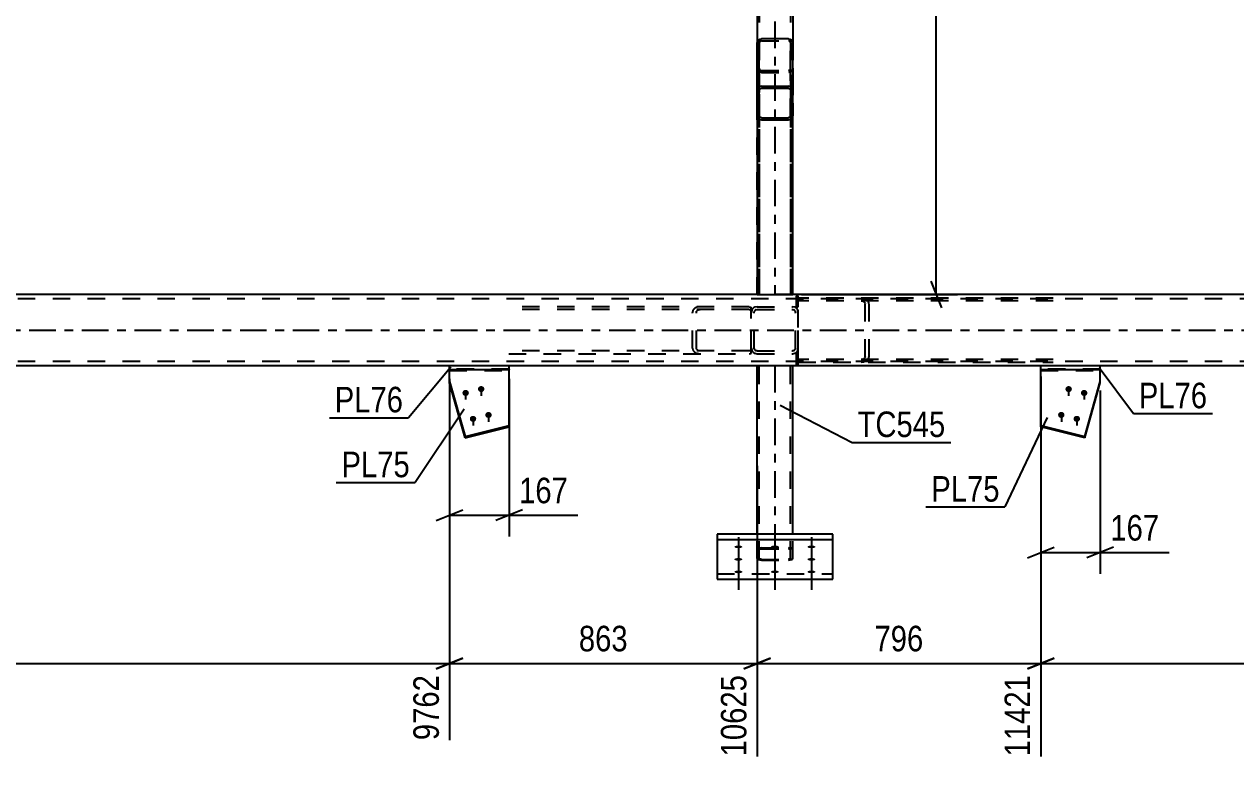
# Model space of a CAD drawing. Header units: millimetres. Extents: x -147 to 1042, y -583 to 258.
# Drawn here: x 342.7 to 478.8, y 93.8 to 176.5 of the extents above; entities that cross this region are included whole.
import ezdxf

# ---------------------------------------------------------------- set-up
doc = ezdxf.new("R2010")
doc.units = ezdxf.units.MM
doc.linetypes.add('DXK_LINE_DOT2', pattern=[3.9198, 1.9599, -1.9599])
doc.linetypes.add('DXK_LINE_DOT3', pattern=[5.9187, 2.979, -0.9799, 0.9799, -0.9799])
doc.styles.add('Arial', font='arial.ttf', dxfattribs={"height": 0.2})
doc.styles.add('Arial Narrow', font='ARIALN.TTF', dxfattribs={"height": 0.2})

# ---------------------------------------------------------------- blocks, each defined once
blk = doc.blocks.new('Part-335478933-1915 - 1830')
at = {"color": 7, "linetype": 'DXK_LINE_DOT2'}
for p, q in [((555.64, 145.71), (0, 145.71)), ((429.01, 146.19), (425.01, 146.19)), ((555.64, 138.67), (0, 138.67)), ((397.16, 138.19), (390.48, 138.19)), ((429.01, 138.19), (425.01, 138.19)), ((463.54, 138.19), (456.86, 138.19))]:
    blk.add_line(p, q, dxfattribs=at)
at = {"color": 2, "linetype": 'Continuous'}
for p, q in [((425.01, 146.19), (189.01, 146.19)), ((555.64, 146.19), (429.01, 146.19)), ((390.48, 138.19), (223.54, 138.19)), ((425.01, 138.19), (397.16, 138.19)), ((456.86, 138.19), (429.01, 138.19)), ((555.64, 138.19), (463.54, 138.19))]:
    blk.add_line(p, q, dxfattribs=at)
at = {"color": 7, "linetype": 'DXK_LINE_DOT3'}
blk.add_line((0, 142.19), (555.64, 142.19), dxfattribs=at)
blk = doc.blocks.new('Part-335478933-1851 - 1830')
at = {"color": 7, "linetype": 'DXK_LINE_DOT2'}
for p, q in [((429.64, 139.55), (429.4, 139.55)), ((429.4, 139.55), (429.4, 138.35)), ((429.64, 138.35), (429.64, 139.55)), ((429.4, 138.35), (429.64, 138.35))]:
    blk.add_line(p, q, dxfattribs=at)
blk = doc.blocks.new('Part-335478933-1852 - 1830')
at = {"color": 7, "linetype": 'DXK_LINE_DOT2'}
for p, q in [((429.64, 146.03), (429.4, 146.03)), ((429.4, 146.03), (429.4, 144.83)), ((429.64, 144.83), (429.64, 146.03)), ((429.4, 144.83), (429.64, 144.83))]:
    blk.add_line(p, q, dxfattribs=at)
blk = doc.blocks.new('Part-335478933-2069 - 1830')
at = {"color": 2, "linetype": 'Continuous'}
for p, q in [((425.01, 119.3), (425.01, 138.19)), ((429.01, 138.19), (425.01, 138.19)), ((429.01, 119.3), (429.01, 138.19))]:
    blk.add_line(p, q, dxfattribs=at)
at = {"color": 7, "linetype": 'DXK_LINE_DOT2'}
for p, q in [((425.25, 116.55), (425.25, 138.19)), ((428.75, 138.19), (428.77, 138.19)), ((428.77, 116.55), (428.77, 138.19)), ((425.01, 116.55), (425.01, 119.3)), ((429.01, 116.55), (429.01, 119.3)), ((425.05, 117.66), (425.01, 117.59)), ((425.15, 117.71), (425.05, 117.66)), ((425.31, 117.74), (425.15, 117.71)), ((425.25, 117.59), (425.27, 117.62)), ((425.27, 117.62), (425.32, 117.65)), ((425.49, 117.76), (425.31, 117.74)), ((425.32, 117.65), (425.4, 117.67)), ((425.4, 117.67), (425.49, 117.67)), ((425.49, 117.76), (428.53, 117.76)), ((425.49, 117.67), (428.53, 117.67)), ((428.71, 117.74), (428.53, 117.76)), ((428.53, 117.67), (428.62, 117.67)), ((428.62, 117.67), (428.7, 117.65)), ((428.7, 117.65), (428.75, 117.62)), ((428.87, 117.71), (428.71, 117.74)), ((428.75, 117.62), (428.77, 117.59)), ((428.97, 117.66), (428.87, 117.71)), ((429.01, 117.59), (428.97, 117.66)), ((425.01, 116.55), (425.05, 116.49)), ((425.05, 116.49), (425.15, 116.44)), ((425.15, 116.44), (425.31, 116.4)), ((425.27, 116.52), (425.25, 116.55)), ((425.32, 116.49), (425.27, 116.52)), ((425.31, 116.4), (425.49, 116.39)), ((425.4, 116.48), (425.32, 116.49)), ((425.49, 116.47), (425.4, 116.48)), ((425.49, 116.47), (428.53, 116.47)), ((425.49, 116.39), (428.53, 116.39)), ((428.62, 116.48), (428.53, 116.47)), ((428.53, 116.39), (428.71, 116.4)), ((428.7, 116.49), (428.62, 116.48)), ((428.75, 116.52), (428.7, 116.49)), ((428.71, 116.4), (428.87, 116.44)), ((428.77, 116.55), (428.75, 116.52)), ((428.87, 116.44), (428.97, 116.49)), ((428.97, 116.49), (429.01, 116.55))]:
    blk.add_line(p, q, dxfattribs=at)
at = {"color": 7, "linetype": 'DXK_LINE_DOT3'}
blk.add_line((427.01, 138.19), (427.01, 117.07), dxfattribs=at)
blk = doc.blocks.new('Part-335478933-1863 - 1830')
at = {"color": 7, "linetype": 'DXK_LINE_DOT2'}
for p, q in [((424.11, 144.83), (397.12, 144.83)), ((424.11, 144.51), (397.12, 144.51)), ((417.81, 144.43), (417.75, 144.19)), ((417.75, 140.19), (417.75, 144.19)), ((418.19, 144.19), (418.22, 144.31)), ((418.19, 140.19), (418.19, 144.19)), ((418.62, 144.83), (418.29, 144.78)), ((418.46, 144.48), (418.62, 144.51)), ((424.11, 144.83), (424.36, 144.79)), ((424.11, 144.51), (424.28, 144.48)), ((424.28, 144.48), (424.36, 144.44)), ((424.36, 139.59), (424.36, 144.79)), ((417.75, 140.19), (417.81, 139.94)), ((418.22, 140.07), (418.19, 140.19)), ((424.11, 139.87), (397.12, 139.87)), ((397.12, 139.55), (424.11, 139.55)), ((418.29, 139.6), (418.62, 139.55)), ((418.62, 139.87), (418.46, 139.89)), ((424.28, 139.89), (424.11, 139.87)), ((424.11, 139.55), (424.36, 139.59)), ((424.36, 139.93), (424.28, 139.89))]:
    blk.add_line(p, q, dxfattribs=at)
for centre, radius, start, end in [((418.49, 144), 0.801, 104.5711, 147.6151), ((418.56, 144.1), 0.401, 104.5711, 147.6151), ((418.49, 140.37), 0.801, 212.3849, 255.4289), ((418.56, 140.28), 0.401, 212.3849, 255.4289)]:
    blk.add_arc(centre, radius, start, end, dxfattribs=at)
blk = doc.blocks.new('Part-335478933-2051 - 1830')
at = {"color": 2, "linetype": 'Continuous'}
for p, q in [((433.51, 119.3), (420.51, 119.3)), ((420.51, 119.3), (420.51, 114.25)), ((420.51, 118.69), (433.51, 118.69)), ((433.51, 114.25), (433.51, 119.3)), ((420.51, 114.25), (433.51, 114.25))]:
    blk.add_line(p, q, dxfattribs=at)
at = {"color": 7, "linetype": 'DXK_LINE_DOT2'}
blk.add_line((420.51, 114.85), (433.51, 114.85), dxfattribs=at)
blk = doc.blocks.new('Part-335478933-1866 - 1830')
at = {"color": 7, "linetype": 'DXK_LINE_DOT2'}
for p, q in [((429.64, 138.59), (429.64, 145.79)), ((458.25, 145.79), (429.64, 145.79)), ((437.04, 145.74), (436.71, 145.79)), ((458.25, 145.47), (429.64, 145.47)), ((436.71, 145.47), (436.88, 145.44)), ((437.11, 145.27), (437.15, 145.15)), ((437.15, 139.23), (437.15, 145.15)), ((437.59, 145.15), (437.52, 145.39)), ((437.59, 139.23), (437.59, 145.15)), ((458.25, 138.91), (429.64, 138.91)), ((436.88, 138.93), (436.71, 138.91)), ((437.15, 139.23), (437.11, 139.11)), ((437.52, 138.98), (437.59, 139.23)), ((429.64, 138.59), (458.25, 138.59)), ((436.71, 138.59), (437.04, 138.64))]:
    blk.add_line(p, q, dxfattribs=at)
for centre, radius, start, end in [((436.84, 144.96), 0.802, 32.4104, 75.4453), ((436.77, 145.06), 0.401, 32.4104, 75.4453), ((436.77, 139.32), 0.401, 284.5547, 327.5896)]:
    blk.add_arc(centre, radius, start, end, dxfattribs=at)
blk = doc.blocks.new('Bolt-335478933-1875 - 1830')
at = {"linetype": 'Continuous'}
for points in [[(459.99, 135.24), (459.91, 135.25), (459.84, 135.27), (459.78, 135.31), (459.72, 135.36), (459.68, 135.41), (459.65, 135.48), (459.63, 135.55), (459.63, 135.62), (459.65, 135.69), (459.68, 135.75), (459.72, 135.81), (459.78, 135.86), (459.84, 135.89), (459.91, 135.91), (459.99, 135.92), (460.06, 135.91), (460.13, 135.89), (460.2, 135.86), (460.26, 135.81), (460.3, 135.75), (460.33, 135.69), (460.35, 135.62), (460.35, 135.55), (460.33, 135.48), (460.3, 135.41), (460.26, 135.36), (460.2, 135.31), (460.13, 135.27), (460.06, 135.25)], [(461.73, 134.81), (461.65, 134.82), (461.58, 134.84), (461.52, 134.87), (461.46, 134.92), (461.42, 134.98), (461.38, 135.04), (461.37, 135.11), (461.37, 135.18), (461.38, 135.25), (461.42, 135.32), (461.46, 135.37), (461.52, 135.42), (461.58, 135.46), (461.65, 135.48), (461.73, 135.49), (461.8, 135.48), (461.87, 135.46), (461.94, 135.42), (461.99, 135.37), (462.04, 135.32), (462.07, 135.25), (462.09, 135.18), (462.09, 135.11), (462.07, 135.04), (462.04, 134.98), (461.99, 134.92), (461.94, 134.87), (461.87, 134.84), (461.8, 134.82)], [(459.17, 132.34), (459.09, 132.35), (459.02, 132.37), (458.95, 132.4), (458.9, 132.45), (458.85, 132.51), (458.82, 132.57), (458.81, 132.64), (458.81, 132.71), (458.82, 132.78), (458.85, 132.85), (458.9, 132.9), (458.95, 132.95), (459.02, 132.99), (459.09, 133.01), (459.17, 133.01), (459.24, 133.01), (459.31, 132.99), (459.38, 132.95), (459.43, 132.9), (459.48, 132.85), (459.51, 132.78), (459.52, 132.71), (459.52, 132.64), (459.51, 132.57), (459.48, 132.51), (459.43, 132.45), (459.38, 132.4), (459.31, 132.37), (459.24, 132.35)], [(460.9, 131.9), (460.83, 131.91), (460.76, 131.93), (460.69, 131.97), (460.64, 132.02), (460.59, 132.07), (460.56, 132.14), (460.55, 132.21), (460.55, 132.28), (460.56, 132.35), (460.59, 132.41), (460.64, 132.47), (460.69, 132.52), (460.76, 132.55), (460.83, 132.57), (460.9, 132.58), (460.98, 132.57), (461.05, 132.55), (461.12, 132.52), (461.17, 132.47), (461.22, 132.41), (461.25, 132.35), (461.26, 132.28), (461.26, 132.21), (461.25, 132.14), (461.22, 132.07), (461.17, 132.02), (461.12, 131.97), (461.05, 131.93), (460.98, 131.91)]]:
    blk.add_hatch(color=1, dxfattribs=at).paths.add_polyline_path(points)
at = {"color": 1, "linetype": 'Continuous'}
for p, q in [((459.99, 135.86), (459.99, 134.83)), ((461.73, 135.42), (461.73, 134.4)), ((459.17, 132.95), (459.17, 131.92)), ((460.9, 132.52), (460.9, 131.49))]:
    blk.add_line(p, q, dxfattribs=at)
blk = doc.blocks.new('Part-335478933-1941 - 1830')
at = {"color": 2, "linetype": 'Continuous'}
for p, q in [((463.54, 138.19), (456.86, 138.19)), ((456.86, 137.79), (456.86, 138.19)), ((456.86, 137.79), (463.54, 137.79)), ((463.54, 137.79), (463.54, 138.19))]:
    blk.add_line(p, q, dxfattribs=at)
blk = doc.blocks.new('Bolt-335478933-1877 - 1830')
at = {"linetype": 'Continuous'}
for points in [[(392.29, 134.81), (392.22, 134.82), (392.15, 134.84), (392.08, 134.87), (392.02, 134.92), (391.98, 134.98), (391.95, 135.04), (391.93, 135.11), (391.93, 135.18), (391.95, 135.25), (391.98, 135.32), (392.02, 135.37), (392.08, 135.42), (392.15, 135.46), (392.22, 135.48), (392.29, 135.49), (392.37, 135.48), (392.44, 135.46), (392.5, 135.42), (392.56, 135.37), (392.6, 135.32), (392.63, 135.25), (392.65, 135.18), (392.65, 135.11), (392.63, 135.04), (392.6, 134.98), (392.56, 134.92), (392.5, 134.87), (392.44, 134.84), (392.37, 134.82)], [(394.03, 135.24), (393.96, 135.25), (393.89, 135.27), (393.82, 135.31), (393.76, 135.36), (393.72, 135.41), (393.69, 135.48), (393.67, 135.55), (393.67, 135.62), (393.69, 135.69), (393.72, 135.75), (393.76, 135.81), (393.82, 135.86), (393.89, 135.89), (393.96, 135.91), (394.03, 135.92), (394.11, 135.91), (394.18, 135.89), (394.24, 135.86), (394.3, 135.81), (394.34, 135.75), (394.37, 135.69), (394.39, 135.62), (394.39, 135.55), (394.37, 135.48), (394.34, 135.41), (394.3, 135.36), (394.24, 135.31), (394.18, 135.27), (394.11, 135.25)], [(393.12, 131.9), (393.04, 131.91), (392.97, 131.93), (392.9, 131.97), (392.85, 132.02), (392.8, 132.07), (392.77, 132.14), (392.76, 132.21), (392.76, 132.28), (392.77, 132.35), (392.8, 132.41), (392.85, 132.47), (392.9, 132.52), (392.97, 132.55), (393.04, 132.57), (393.12, 132.58), (393.19, 132.57), (393.26, 132.55), (393.33, 132.52), (393.38, 132.47), (393.43, 132.41), (393.46, 132.35), (393.47, 132.28), (393.47, 132.21), (393.46, 132.14), (393.43, 132.07), (393.38, 132.02), (393.33, 131.97), (393.26, 131.93), (393.19, 131.91)], [(394.85, 132.34), (394.78, 132.35), (394.71, 132.37), (394.64, 132.4), (394.59, 132.45), (394.54, 132.51), (394.51, 132.57), (394.5, 132.64), (394.5, 132.71), (394.51, 132.78), (394.54, 132.85), (394.59, 132.9), (394.64, 132.95), (394.71, 132.99), (394.78, 133.01), (394.85, 133.01), (394.93, 133.01), (395, 132.99), (395.07, 132.95), (395.12, 132.9), (395.17, 132.85), (395.2, 132.78), (395.21, 132.71), (395.21, 132.64), (395.2, 132.57), (395.17, 132.51), (395.12, 132.45), (395.07, 132.4), (395, 132.37), (394.93, 132.35)]]:
    blk.add_hatch(color=1, dxfattribs=at).paths.add_polyline_path(points)
at = {"color": 1, "linetype": 'Continuous'}
for p, q in [((392.29, 135.42), (392.29, 134.4)), ((394.03, 135.86), (394.03, 134.83)), ((393.12, 132.52), (393.12, 131.49)), ((394.85, 132.95), (394.85, 131.92))]:
    blk.add_line(p, q, dxfattribs=at)
blk = doc.blocks.new('Bolt-335478933-1883 - 1830')
at = {"linetype": 'Continuous'}
for points in [[(422.91, 118.02), (423, 118.02), (423.09, 118.01), (423.17, 118), (423.24, 117.97), (423.29, 117.95), (423.33, 117.92), (423.35, 117.89), (423.35, 117.86), (423.33, 117.83), (423.29, 117.8), (423.24, 117.77), (423.17, 117.75), (423.09, 117.74), (423, 117.73), (422.91, 117.72), (422.82, 117.73), (422.73, 117.74), (422.65, 117.75), (422.58, 117.77), (422.53, 117.8), (422.49, 117.83), (422.47, 117.86), (422.47, 117.89), (422.49, 117.92), (422.53, 117.95), (422.58, 117.97), (422.65, 118), (422.73, 118.01), (422.82, 118.02)], [(427.01, 118.02), (427.1, 118.02), (427.19, 118.01), (427.27, 118), (427.34, 117.97), (427.39, 117.95), (427.43, 117.92), (427.45, 117.89), (427.45, 117.86), (427.43, 117.83), (427.39, 117.8), (427.34, 117.77), (427.27, 117.75), (427.19, 117.74), (427.1, 117.73), (427.01, 117.72), (426.92, 117.73), (426.83, 117.74), (426.75, 117.75), (426.68, 117.77), (426.63, 117.8), (426.59, 117.83), (426.57, 117.86), (426.57, 117.89), (426.59, 117.92), (426.63, 117.95), (426.68, 117.97), (426.75, 118), (426.83, 118.01), (426.92, 118.02)], [(431.11, 118.02), (431.2, 118.02), (431.29, 118.01), (431.37, 118), (431.44, 117.97), (431.49, 117.95), (431.53, 117.92), (431.55, 117.89), (431.55, 117.86), (431.53, 117.83), (431.49, 117.8), (431.44, 117.77), (431.37, 117.75), (431.29, 117.74), (431.2, 117.73), (431.11, 117.72), (431.02, 117.73), (430.93, 117.74), (430.85, 117.75), (430.78, 117.77), (430.73, 117.8), (430.69, 117.83), (430.67, 117.86), (430.67, 117.89), (430.69, 117.92), (430.73, 117.95), (430.78, 117.97), (430.85, 118), (430.93, 118.01), (431.02, 118.02)], [(422.91, 116.62), (423, 116.62), (423.09, 116.61), (423.17, 116.59), (423.24, 116.57), (423.29, 116.55), (423.33, 116.52), (423.35, 116.49), (423.35, 116.46), (423.33, 116.42), (423.29, 116.4), (423.24, 116.37), (423.17, 116.35), (423.09, 116.33), (423, 116.32), (422.91, 116.32), (422.82, 116.32), (422.73, 116.33), (422.65, 116.35), (422.58, 116.37), (422.53, 116.4), (422.49, 116.42), (422.47, 116.46), (422.47, 116.49), (422.49, 116.52), (422.53, 116.55), (422.58, 116.57), (422.65, 116.59), (422.73, 116.61), (422.82, 116.62)], [(431.11, 116.62), (431.2, 116.62), (431.29, 116.61), (431.37, 116.59), (431.44, 116.57), (431.49, 116.55), (431.53, 116.52), (431.55, 116.49), (431.55, 116.46), (431.53, 116.42), (431.49, 116.4), (431.44, 116.37), (431.37, 116.35), (431.29, 116.33), (431.2, 116.32), (431.11, 116.32), (431.02, 116.32), (430.93, 116.33), (430.85, 116.35), (430.78, 116.37), (430.73, 116.4), (430.69, 116.42), (430.67, 116.46), (430.67, 116.49), (430.69, 116.52), (430.73, 116.55), (430.78, 116.57), (430.85, 116.59), (430.93, 116.61), (431.02, 116.62)], [(422.91, 115.22), (423, 115.22), (423.09, 115.21), (423.17, 115.19), (423.24, 115.17), (423.29, 115.14), (423.33, 115.12), (423.35, 115.08), (423.35, 115.05), (423.33, 115.02), (423.29, 114.99), (423.24, 114.97), (423.17, 114.95), (423.09, 114.93), (423, 114.92), (422.91, 114.92), (422.82, 114.92), (422.73, 114.93), (422.65, 114.95), (422.58, 114.97), (422.53, 114.99), (422.49, 115.02), (422.47, 115.05), (422.47, 115.08), (422.49, 115.12), (422.53, 115.14), (422.58, 115.17), (422.65, 115.19), (422.73, 115.21), (422.82, 115.22)], [(427.01, 115.22), (427.1, 115.22), (427.19, 115.21), (427.27, 115.19), (427.34, 115.17), (427.39, 115.14), (427.43, 115.12), (427.45, 115.08), (427.45, 115.05), (427.43, 115.02), (427.39, 114.99), (427.34, 114.97), (427.27, 114.95), (427.19, 114.93), (427.1, 114.92), (427.01, 114.92), (426.92, 114.92), (426.83, 114.93), (426.75, 114.95), (426.68, 114.97), (426.63, 114.99), (426.59, 115.02), (426.57, 115.05), (426.57, 115.08), (426.59, 115.12), (426.63, 115.14), (426.68, 115.17), (426.75, 115.19), (426.83, 115.21), (426.92, 115.22)], [(431.11, 115.22), (431.2, 115.22), (431.29, 115.21), (431.37, 115.19), (431.44, 115.17), (431.49, 115.14), (431.53, 115.12), (431.55, 115.08), (431.55, 115.05), (431.53, 115.02), (431.49, 114.99), (431.44, 114.97), (431.37, 114.95), (431.29, 114.93), (431.2, 114.92), (431.11, 114.92), (431.02, 114.92), (430.93, 114.93), (430.85, 114.95), (430.78, 114.97), (430.73, 114.99), (430.69, 115.02), (430.67, 115.05), (430.67, 115.08), (430.69, 115.12), (430.73, 115.14), (430.78, 115.17), (430.85, 115.19), (430.93, 115.21), (431.02, 115.22)]]:
    blk.add_hatch(color=1, dxfattribs=at).paths.add_polyline_path(points)
at = {"color": 1, "linetype": 'Continuous'}
for p, q in [((422.91, 118.96), (422.91, 115.84)), ((427.01, 118.96), (427.01, 115.84)), ((431.11, 118.96), (431.11, 115.84)), ((422.91, 117.56), (422.91, 114.44)), ((431.11, 117.56), (431.11, 114.44)), ((422.91, 116.16), (422.91, 113.04)), ((427.01, 116.16), (427.01, 113.04)), ((431.11, 116.16), (431.11, 113.04))]:
    blk.add_line(p, q, dxfattribs=at)
blk = doc.blocks.new('Part-335478933-1951 - 1830')
at = {"color": 2, "linetype": 'Continuous'}
for p, q in [((397.16, 138.19), (390.48, 138.19)), ((390.48, 137.79), (390.48, 138.19)), ((390.48, 137.79), (397.16, 137.79)), ((397.16, 137.79), (397.16, 138.19))]:
    blk.add_line(p, q, dxfattribs=at)
blk = doc.blocks.new('Part-335478933-1887 - 1830')
at = {"color": 7, "linetype": 'DXK_LINE_DOT2'}
for p, q in [((463.54, 137.81), (456.86, 137.81)), ((456.86, 137.81), (456.86, 137.79)), ((456.86, 137.79), (456.86, 137.81)), ((456.86, 137.65), (463.54, 137.65)), ((463.54, 137.81), (463.54, 137.79)), ((463.54, 137.79), (463.54, 137.81))]:
    blk.add_line(p, q, dxfattribs=at)
at = {"color": 2, "linetype": 'Continuous'}
for p, q in [((456.86, 131.34), (456.86, 137.79)), ((463.54, 136.28), (463.54, 137.79)), ((461.79, 130.27), (463.54, 136.44)), ((461.79, 130.1), (463.54, 136.28)), ((456.86, 131.51), (461.79, 130.27)), ((461.79, 130.1), (456.86, 131.34)), ((461.79, 130.27), (461.79, 130.1))]:
    blk.add_line(p, q, dxfattribs=at)
blk = doc.blocks.new('Part-335478933-2016 - 1830')
at = {"color": 7, "linetype": 'DXK_LINE_DOT2'}
for p, q in [((425.01, 146.19), (425.01, 168.69)), ((425.25, 168.69), (425.25, 146.19)), ((428.77, 168.69), (428.77, 146.19)), ((429.01, 146.19), (429.01, 168.69)), ((425.01, 146.19), (429.01, 146.19))]:
    blk.add_line(p, q, dxfattribs=at)
blk = doc.blocks.new('Part-335478933-1889 - 1830')
at = {"color": 7, "linetype": 'DXK_LINE_DOT2'}
for p, q in [((397.16, 137.81), (390.48, 137.81)), ((390.48, 137.81), (390.48, 137.79)), ((390.48, 137.79), (390.48, 137.81)), ((390.48, 137.65), (397.16, 137.65)), ((397.16, 137.81), (397.16, 137.79)), ((397.16, 137.79), (397.16, 137.81))]:
    blk.add_line(p, q, dxfattribs=at)
at = {"color": 2, "linetype": 'Continuous'}
for p, q in [((390.48, 136.28), (390.48, 137.79)), ((397.16, 131.34), (397.16, 137.79)), ((390.48, 136.44), (392.23, 130.27)), ((392.23, 130.1), (390.48, 136.28)), ((392.23, 130.27), (397.16, 131.51)), ((392.23, 130.1), (397.16, 131.34)), ((392.23, 130.27), (392.23, 130.1))]:
    blk.add_line(p, q, dxfattribs=at)
blk = doc.blocks.new('Part-335478933-2019 - 1830')
at = {"color": 7, "linetype": 'DXK_LINE_DOT2'}
for p, q in [((424.41, 144.43), (424.36, 144.19)), ((424.36, 140.19), (424.36, 144.19)), ((424.68, 144.19), (424.71, 144.31)), ((424.68, 140.19), (424.68, 144.19)), ((425, 144.83), (424.76, 144.78)), ((424.88, 144.48), (425, 144.51)), ((425, 144.83), (429, 144.83)), ((425, 144.51), (429, 144.51)), ((429.25, 144.78), (429, 144.83)), ((429, 144.51), (429.12, 144.48)), ((429.3, 144.31), (429.32, 144.19)), ((429.32, 140.19), (429.32, 144.19)), ((429.64, 144.19), (429.59, 144.43)), ((429.64, 140.19), (429.64, 144.19)), ((424.36, 140.19), (424.41, 139.94)), ((424.71, 140.07), (424.68, 140.19)), ((429.32, 140.19), (429.3, 140.07)), ((429.59, 139.94), (429.64, 140.19)), ((424.76, 139.6), (425, 139.55)), ((425, 139.87), (424.88, 139.89)), ((425, 139.87), (429, 139.87)), ((425, 139.55), (429, 139.55)), ((429.12, 139.89), (429, 139.87)), ((429, 139.55), (429.25, 139.6))]:
    blk.add_line(p, q, dxfattribs=at)
for centre, radius, start, end in [((425, 144.19), 0.64, 112.5, 157.5), ((425, 144.19), 0.32, 112.5, 157.5), ((429, 144.19), 0.32, 22.5, 67.5), ((429, 144.19), 0.64, 22.5, 67.5), ((425, 140.19), 0.64, 202.5, 247.5), ((425, 140.19), 0.32, 202.5, 247.5), ((429, 140.19), 0.32, 292.5, 337.5), ((429, 140.19), 0.64, 292.5, 337.5)]:
    blk.add_arc(centre, radius, start, end, dxfattribs=at)
blk = doc.blocks.new('Part-335478933-2064 - 1830')
at = {"color": 2, "linetype": 'Continuous'}
for p, q in [((425.01, 225.71), (425.05, 225.89)), ((425.05, 225.89), (425.15, 226.05)), ((425.15, 226.05), (425.31, 226.15)), ((425.31, 226.15), (425.49, 226.19)), ((425.49, 226.19), (428.53, 226.19)), ((428.53, 226.19), (428.71, 226.15)), ((428.71, 226.15), (428.87, 226.05)), ((428.87, 226.05), (428.97, 225.89)), ((428.97, 225.89), (429.01, 225.71)), ((425.01, 225.71), (425.01, 224.99)), ((429.01, 225.71), (429.01, 224.99)), ((425.01, 212.58), (425.01, 197.93)), ((429.01, 212.58), (429.01, 197.93)), ((425.01, 185.51), (425.01, 174.44)), ((429.01, 185.51), (429.01, 174.44)), ((425.01, 166.25), (425.01, 146.19)), ((429.01, 146.19), (429.01, 166.25)), ((425.01, 146.19), (429.01, 146.19))]:
    blk.add_line(p, q, dxfattribs=at)
at = {"color": 7, "linetype": 'DXK_LINE_DOT2'}
for p, q in [((425.27, 225.8), (425.25, 225.71)), ((425.32, 225.88), (425.27, 225.8)), ((425.4, 225.93), (425.32, 225.88)), ((425.49, 225.95), (425.4, 225.93)), ((425.49, 225.95), (428.53, 225.95)), ((428.62, 225.93), (428.53, 225.95)), ((428.7, 225.88), (428.62, 225.93)), ((428.75, 225.8), (428.7, 225.88)), ((428.77, 225.71), (428.75, 225.8)), ((425.01, 224.99), (425.01, 212.58)), ((425.25, 225.71), (425.25, 146.19)), ((428.77, 225.71), (428.77, 146.19)), ((429.01, 224.99), (429.01, 212.58)), ((425.05, 222.49), (425.01, 222.67)), ((425.15, 222.33), (425.05, 222.49)), ((425.31, 222.23), (425.15, 222.33)), ((425.25, 222.67), (425.27, 222.58)), ((425.27, 222.58), (425.32, 222.5)), ((425.49, 222.19), (425.31, 222.23)), ((425.32, 222.5), (425.4, 222.45)), ((425.4, 222.45), (425.49, 222.43)), ((425.49, 222.43), (428.53, 222.43)), ((425.49, 222.19), (428.53, 222.19)), ((428.53, 222.43), (428.62, 222.45)), ((428.71, 222.23), (428.53, 222.19)), ((428.62, 222.45), (428.7, 222.5)), ((428.7, 222.5), (428.75, 222.58)), ((428.87, 222.33), (428.71, 222.23)), ((428.75, 222.58), (428.77, 222.67)), ((428.97, 222.49), (428.87, 222.33)), ((429.01, 222.67), (428.97, 222.49)), ((425.01, 197.93), (425.01, 185.51)), ((429.01, 197.93), (429.01, 185.51)), ((425.01, 174.44), (425.01, 166.25)), ((429.01, 174.44), (429.01, 166.25)), ((428.75, 146.19), (428.71, 146.19)), ((428.75, 146.19), (428.71, 146.19)), ((428.77, 146.19), (428.75, 146.19)), ((428.75, 146.19), (428.77, 146.19))]:
    blk.add_line(p, q, dxfattribs=at)
at = {"color": 7, "linetype": 'DXK_LINE_DOT3'}
blk.add_line((427.01, 224.19), (427.01, 146.19), dxfattribs=at)
blk = doc.blocks.new('Part-335478933-8758 - 1830')
at = {"color": 2, "linetype": 'Continuous'}
for p, q in [((425.01, 174.44), (425.05, 174.61)), ((425.01, 169.11), (425.01, 174.44)), ((425.05, 174.61), (425.15, 174.76)), ((425.15, 174.76), (425.31, 174.85)), ((425.31, 174.85), (425.49, 174.89)), ((428.53, 174.89), (425.49, 174.89)), ((428.53, 174.89), (428.71, 174.85)), ((428.71, 174.85), (428.87, 174.76)), ((428.87, 174.76), (428.97, 174.61)), ((428.97, 174.61), (429.01, 174.44)), ((429.01, 169.11), (429.01, 174.44)), ((425.05, 169.28), (425.01, 169.11)), ((425.01, 166.25), (425.01, 169.11)), ((425.15, 169.43), (425.05, 169.28)), ((425.31, 169.53), (425.15, 169.43)), ((425.25, 169.11), (425.27, 169.2)), ((425.25, 166.25), (425.25, 169.11)), ((425.27, 169.2), (425.32, 169.27)), ((425.49, 169.56), (425.31, 169.53)), ((425.32, 169.27), (425.4, 169.32)), ((425.4, 169.32), (425.49, 169.34)), ((425.49, 169.56), (428.53, 169.56)), ((425.49, 169.34), (428.53, 169.34)), ((428.71, 169.53), (428.53, 169.56)), ((428.53, 169.34), (428.62, 169.32)), ((428.62, 169.32), (428.7, 169.27)), ((428.7, 169.27), (428.75, 169.2)), ((428.87, 169.43), (428.71, 169.53)), ((428.75, 169.2), (428.77, 169.11)), ((428.77, 169.11), (428.77, 166.25)), ((428.97, 169.28), (428.87, 169.43)), ((429.01, 169.11), (428.97, 169.28)), ((429.01, 166.25), (429.01, 169.11)), ((425.01, 166.25), (425.05, 166.08)), ((425.05, 166.08), (425.15, 165.94)), ((425.27, 166.17), (425.25, 166.25)), ((425.32, 166.1), (425.27, 166.17)), ((425.4, 166.05), (425.32, 166.1)), ((425.49, 166.03), (425.4, 166.05)), ((425.49, 166.03), (428.53, 166.03)), ((428.62, 166.05), (428.53, 166.03)), ((428.7, 166.1), (428.62, 166.05)), ((428.75, 166.17), (428.7, 166.1)), ((428.77, 166.25), (428.75, 166.17)), ((428.87, 165.94), (428.97, 166.08)), ((428.97, 166.08), (429.01, 166.25)), ((425.15, 165.94), (425.31, 165.84)), ((425.31, 165.84), (425.49, 165.8)), ((425.49, 165.8), (428.53, 165.8)), ((428.53, 165.8), (428.71, 165.84)), ((428.71, 165.84), (428.87, 165.94))]:
    blk.add_line(p, q, dxfattribs=at)
at = {"color": 7, "linetype": 'DXK_LINE_DOT2'}
for p, q in [((425.01, 174.44), (425.01, 171.58)), ((425.27, 174.52), (425.25, 174.44)), ((425.25, 174.44), (425.25, 169.11)), ((425.25, 171.58), (425.25, 174.44)), ((425.32, 174.6), (425.27, 174.52)), ((425.4, 174.65), (425.32, 174.6)), ((425.49, 174.66), (425.4, 174.65)), ((425.49, 174.89), (425.49, 174.89)), ((425.49, 174.66), (428.53, 174.66)), ((428.53, 174.89), (428.53, 174.89)), ((428.62, 174.65), (428.53, 174.66)), ((428.7, 174.6), (428.62, 174.65)), ((428.75, 174.52), (428.7, 174.6)), ((428.77, 174.44), (428.75, 174.52)), ((428.77, 174.44), (428.77, 169.11)), ((428.77, 171.58), (428.77, 174.44)), ((429.01, 174.44), (429.01, 171.58)), ((425.01, 171.58), (425.01, 166.25)), ((425.05, 171.41), (425.01, 171.58)), ((425.15, 171.26), (425.05, 171.41)), ((425.25, 171.58), (425.25, 166.25)), ((425.27, 171.49), (425.25, 171.58)), ((425.31, 171.44), (425.27, 171.49)), ((425.32, 171.42), (425.31, 171.44)), ((425.32, 171.42), (425.4, 171.37)), ((428.62, 171.37), (428.7, 171.42)), ((428.7, 171.42), (428.75, 171.49)), ((428.75, 171.49), (428.77, 171.58)), ((428.77, 166.25), (428.77, 171.58)), ((428.97, 171.41), (428.87, 171.26)), ((429.01, 171.58), (428.97, 171.41)), ((429.01, 171.58), (429.01, 166.25)), ((425.31, 171.16), (425.15, 171.26)), ((425.49, 171.13), (425.31, 171.16)), ((425.4, 171.37), (425.49, 171.35)), ((425.49, 171.35), (428.53, 171.35)), ((425.49, 171.13), (428.53, 171.13)), ((428.53, 171.35), (428.62, 171.37)), ((428.71, 171.16), (428.53, 171.13)), ((428.87, 171.26), (428.71, 171.16))]:
    blk.add_line(p, q, dxfattribs=at)
blk = doc.blocks.new('StraightDimension-335478933-2284 - 1830')
at = {"color": 7, "linetype": 'Continuous'}
for p, q in [((390.48, 136.73), (390.48, 96.18)), ((216.86, 104.8), (390.48, 104.8)), ((388.98, 104.2), (391.98, 105.4))]:
    blk.add_line(p, q, dxfattribs=at)
at = {"color": 0, "linetype": 'Continuous'}
blk.add_wipeout([(389.88, 104.1), (385.68, 104.1), (385.68, 95.58), (389.88, 95.58)], dxfattribs=at)
at = {"color": 3, "linetype": 'Continuous', "style": 'Arial Narrow'}
blk.add_text('9762', height=2.863, rotation=90.0002, dxfattribs=at).set_placement((389.28, 96.18))
blk = doc.blocks.new('StraightDimension-335478933-11513 - 1830')
at = {"color": 7, "linetype": 'Continuous'}
for p, q in [((445.72, 224.69), (444.52, 227.69)), ((428.86, 226.19), (447.52, 226.19)), ((445.12, 146.19), (445.12, 226.19)), ((444.52, 147.69), (445.72, 144.69)), ((430.01, 146.19), (447.52, 146.19))]:
    blk.add_line(p, q, dxfattribs=at)
at = {"color": 0}
blk.add_wipeout([(444.37, 191.24), (440.17, 191.24), (440.17, 181.14), (444.37, 181.14)], dxfattribs=at)
at = {"color": 3, "style": 'Arial'}
blk.add_text('2000', height=2.865, rotation=90.0002, dxfattribs=at).set_placement((443.77, 181.74))
blk = doc.blocks.new('StraightDimension-335478933-2236 - 1830')
at = {"color": 7, "linetype": 'Continuous'}
for p, q in [((397.16, 136.73), (397.16, 119.02)), ((390.48, 135.44), (390.48, 119.02)), ((388.98, 120.82), (391.98, 122.02)), ((390.48, 121.42), (397.16, 121.42)), ((398.66, 122.02), (395.66, 120.82)), ((397.16, 121.42), (404.9, 121.42)), ((397.16, 121.42), (404.9, 121.42))]:
    blk.add_line(p, q, dxfattribs=at)
at = {"color": 0}
blk.add_wipeout([(404.37, 122.17), (404.37, 126.37), (397.69, 126.37), (397.69, 122.17)], dxfattribs=at)
at = {"color": 3, "style": 'Arial Narrow'}
blk.add_text('167', height=2.863, dxfattribs=at).set_placement((398.29, 122.77))
blk = doc.blocks.new('StraightDimension-335478933-2241 - 1830')
at = {"color": 7, "linetype": 'Continuous'}
for p, q in [((463.54, 135.44), (463.54, 114.83)), ((456.86, 130.51), (456.86, 114.83)), ((455.36, 116.63), (458.36, 117.83)), ((456.86, 117.23), (463.54, 117.23)), ((465.04, 117.83), (462.04, 116.63)), ((463.54, 117.23), (471.28, 117.23)), ((463.54, 117.23), (471.28, 117.23))]:
    blk.add_line(p, q, dxfattribs=at)
at = {"color": 0}
blk.add_wipeout([(470.75, 117.98), (470.75, 122.18), (464.07, 122.18), (464.07, 117.98)], dxfattribs=at)
at = {"color": 3, "style": 'Arial Narrow'}
blk.add_text('167', height=2.863, dxfattribs=at).set_placement((464.67, 118.58))
blk = doc.blocks.new('StraightDimension-335478933-2247 - 1830')
at = {"color": 7, "linetype": 'Continuous'}
for p, q in [((456.86, 136.99), (456.86, 94.36)), ((566.54, 132.39), (566.54, 94.36)), ((458.36, 105.4), (455.36, 104.2)), ((456.86, 104.8), (566.54, 104.8)), ((565.04, 104.2), (568.04, 105.4))]:
    blk.add_line(p, q, dxfattribs=at)
at = {"color": 0}
blk.add_wipeout([(515.96, 105.55), (515.96, 109.75), (507.44, 109.75), (507.44, 105.55)], dxfattribs=at)
at = {"color": 3, "style": 'Arial Narrow'}
blk.add_text('3879', height=2.863, dxfattribs=at).set_placement((508.04, 106.15))
at = {"color": 0, "linetype": 'Continuous'}
blk.add_wipeout([(565.94, 104.1), (561.74, 104.1), (561.74, 93.76), (565.94, 93.76)], dxfattribs=at)
at = {"color": 3, "linetype": 'Continuous', "style": 'Arial Narrow'}
blk.add_text('15300', height=2.863, rotation=90.0002, dxfattribs=at).set_placement((565.34, 94.36))
blk = doc.blocks.new('StraightDimension-335478933-2264 - 1830')
at = {"color": 7, "linetype": 'Continuous'}
for p, q in [((456.86, 136.99), (456.86, 94.36)), ((425.01, 126.97), (425.01, 94.36)), ((426.51, 105.4), (423.51, 104.2)), ((425.01, 104.8), (456.86, 104.8)), ((455.36, 104.2), (458.36, 105.4))]:
    blk.add_line(p, q, dxfattribs=at)
at = {"color": 0}
blk.add_wipeout([(444.28, 105.55), (444.28, 109.75), (437.59, 109.75), (437.59, 105.55)], dxfattribs=at)
at = {"color": 3, "style": 'Arial Narrow'}
blk.add_text('796', height=2.863, dxfattribs=at).set_placement((438.19, 106.15))
at = {"color": 0, "linetype": 'Continuous'}
blk.add_wipeout([(456.26, 104.1), (452.06, 104.1), (452.06, 93.76), (456.26, 93.76)], dxfattribs=at)
at = {"color": 3, "linetype": 'Continuous', "style": 'Arial Narrow'}
blk.add_text('11421', height=2.863, rotation=90.0002, dxfattribs=at).set_placement((455.66, 94.36))
blk = doc.blocks.new('StraightDimension-335478933-2275 - 1830')
at = {"color": 7, "linetype": 'Continuous'}
for p, q in [((390.48, 136.73), (390.48, 96.18)), ((425.01, 126.97), (425.01, 94.36)), ((391.98, 105.4), (388.98, 104.2)), ((390.48, 104.8), (425.01, 104.8)), ((423.51, 104.2), (426.51, 105.4))]:
    blk.add_line(p, q, dxfattribs=at)
at = {"color": 0}
blk.add_wipeout([(411.09, 105.55), (411.09, 109.75), (404.4, 109.75), (404.4, 105.55)], dxfattribs=at)
at = {"color": 3, "style": 'Arial Narrow'}
blk.add_text('863', height=2.863, dxfattribs=at).set_placement((405, 106.15))
at = {"color": 0, "linetype": 'Continuous'}
blk.add_wipeout([(424.41, 104.1), (420.21, 104.1), (420.21, 93.76), (424.41, 93.76)], dxfattribs=at)
at = {"color": 3, "linetype": 'Continuous', "style": 'Arial Narrow'}
blk.add_text('10625', height=2.863, rotation=90.0002, dxfattribs=at).set_placement((423.81, 94.36))
blk = doc.blocks.new('Mark-335478933-1937 - 1830')
at = {"color": 0}
blk.add_wipeout([(475.55, 133.43), (475.55, 136.43), (467.87, 136.43), (467.87, 133.43)], dxfattribs=at)
blk.add_wipeout([(475.55, 133.43), (475.55, 136.43), (467.87, 136.43), (467.87, 133.43)], dxfattribs=at)
at = {"color": 30, "linetype": 'Continuous'}
for p, q in [((463.4, 137.99), (467.27, 132.83)), ((467.27, 132.83), (476.15, 132.83))]:
    blk.add_line(p, q, dxfattribs=at)
at = {"color": 3, "style": 'Arial Narrow'}
blk.add_text('PL76', height=2.863, dxfattribs=at).set_placement((467.87, 133.43))
blk = doc.blocks.new('Mark-335478933-1947 - 1830')
at = {"color": 0}
blk.add_wipeout([(385.27, 132.97), (385.27, 135.97), (377.59, 135.97), (377.59, 132.97)], dxfattribs=at)
blk.add_wipeout([(385.27, 132.97), (385.27, 135.97), (377.59, 135.97), (377.59, 132.97)], dxfattribs=at)
at = {"color": 30, "linetype": 'Continuous'}
for p in [(390.61, 138.04), (376.99, 132.37)]:
    blk.add_line(p, (385.87, 132.37), dxfattribs=at)
at = {"color": 3, "style": 'Arial Narrow'}
blk.add_text('PL76', height=2.863, dxfattribs=at).set_placement((377.59, 132.97))
blk = doc.blocks.new('Mark-335478933-2065 - 1830')
at = {"color": 0}
blk.add_wipeout([(446.16, 130.2), (446.16, 133.2), (436.29, 133.2), (436.29, 130.2)], dxfattribs=at)
blk.add_wipeout([(446.16, 130.2), (446.16, 133.2), (436.29, 133.2), (436.29, 130.2)], dxfattribs=at)
at = {"color": 30, "linetype": 'Continuous'}
for p, q in [((427.61, 133.77), (435.69, 129.6)), ((435.69, 129.6), (446.76, 129.6))]:
    blk.add_line(p, q, dxfattribs=at)
at = {"color": 3, "style": 'Arial Narrow'}
blk.add_text('TC545', height=2.863, dxfattribs=at).set_placement((436.29, 130.2))
blk = doc.blocks.new('Mark-335478933-12735 - 1830')
at = {"color": 0}
blk.add_wipeout([(386.02, 125.69), (386.02, 128.69), (378.35, 128.69), (378.35, 125.69)], dxfattribs=at)
blk.add_wipeout([(386.02, 125.69), (386.02, 128.69), (378.35, 128.69), (378.35, 125.69)], dxfattribs=at)
at = {"color": 30, "linetype": 'Continuous'}
for p in [(392.14, 133.33), (377.75, 125.09)]:
    blk.add_line(p, (386.62, 125.09), dxfattribs=at)
at = {"color": 3, "style": 'Arial Narrow'}
blk.add_text('PL75', height=2.863, dxfattribs=at).set_placement((378.35, 125.69))
blk = doc.blocks.new('Mark-335478933-12742 - 1830')
at = {"color": 0}
blk.add_wipeout([(452.24, 122.95), (452.24, 125.95), (444.57, 125.95), (444.57, 122.95)], dxfattribs=at)
blk.add_wipeout([(452.24, 122.95), (452.24, 125.95), (444.57, 125.95), (444.57, 122.95)], dxfattribs=at)
at = {"color": 30, "linetype": 'Continuous'}
for p in [(457.56, 132.41), (443.97, 122.35)]:
    blk.add_line(p, (452.84, 122.35), dxfattribs=at)
at = {"color": 3, "style": 'Arial Narrow'}
blk.add_text('PL75', height=2.863, dxfattribs=at).set_placement((444.57, 122.95))

msp = doc.modelspace()

# ---------------------------------------------------------------- block references
for name in ['Part-335478933-2064 - 1830', 'Part-335478933-8758 - 1830', 'Part-335478933-2016 - 1830', 'Part-335478933-1915 - 1830', 'Part-335478933-1852 - 1830', 'Part-335478933-1866 - 1830', 'Part-335478933-1863 - 1830', 'Part-335478933-2019 - 1830', 'Part-335478933-1851 - 1830', 'Part-335478933-1951 - 1830', 'Part-335478933-1889 - 1830', 'Part-335478933-2069 - 1830', 'Part-335478933-1941 - 1830', 'Part-335478933-1887 - 1830', 'Bolt-335478933-1877 - 1830', 'Bolt-335478933-1875 - 1830', 'Part-335478933-2051 - 1830', 'Bolt-335478933-1883 - 1830']:
    msp.add_blockref(name, (0, 0))

# ---------------------------------------------------------------- next in the draw order: block references
for name in ['StraightDimension-335478933-11513 - 1830', 'StraightDimension-335478933-2284 - 1830', 'StraightDimension-335478933-2241 - 1830']:
    msp.add_blockref(name, (0, 0))

# ---------------------------------------------------------------- next in the draw order: block references
for name in ['StraightDimension-335478933-2236 - 1830', 'StraightDimension-335478933-2247 - 1830']:
    msp.add_blockref(name, (0, 0))

# ---------------------------------------------------------------- next in the draw order: block references
for name in ['Mark-335478933-1937 - 1830', 'StraightDimension-335478933-2264 - 1830']:
    msp.add_blockref(name, (0, 0))

# ---------------------------------------------------------------- next in the draw order: block references
for name in ['StraightDimension-335478933-2275 - 1830', 'Mark-335478933-2065 - 1830']:
    msp.add_blockref(name, (0, 0))

# ---------------------------------------------------------------- next in the draw order: block references
for name in ['Mark-335478933-1947 - 1830', 'Mark-335478933-12742 - 1830']:
    msp.add_blockref(name, (0, 0))

# ---------------------------------------------------------------- next in the draw order: block references
msp.add_blockref('Mark-335478933-12735 - 1830', (0, 0))

doc.saveas('drawing.dxf')
